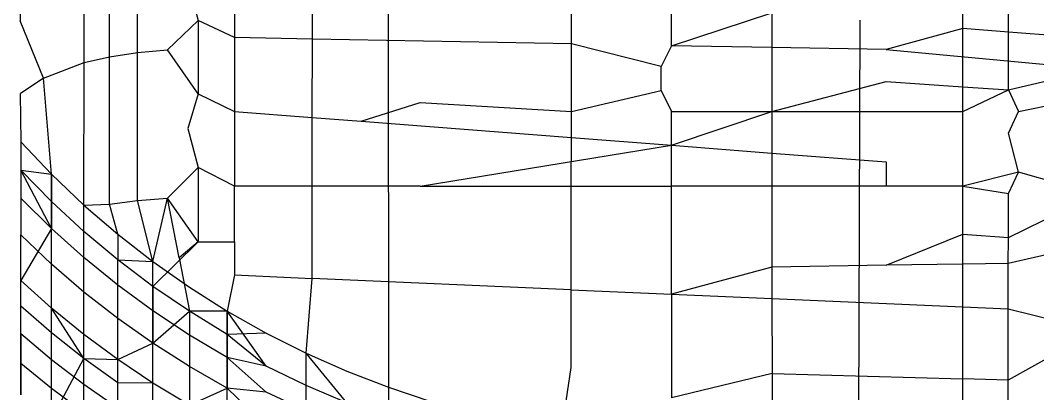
# Model space of a CAD drawing. Header units: inches. Extents: x 17 to 4615, y 5 to 3256.
# Drawn here: x 740.497 to 741.615, y 2418.153 to 2418.563 of the extents above; entities that cross this region are included whole.
import ezdxf

# ---------------------------------------------------------------- set-up
doc = ezdxf.new("R2010")
doc.units = ezdxf.units.IN
doc.header["$MEASUREMENT"] = 0

msp = doc.modelspace()

# ---------------------------------------------------------------- linework, layer by layer
for p, q in [((740.8108, 2589.3226), (740.9014, 2418.1598)), ((740.595, 2418.5229), (740.595, 2418.6821)), ((740.6258, 2418.5276), (740.6258, 2418.6874)), ((740.567, 2418.5166), (740.567, 2418.6748)), ((740.4969, 2418.6415), (740.4969, 2418.5623)), ((740.7324, 2418.6187), (740.7324, 2418.544)), ((740.8178, 2418.5424), (740.8178, 2418.6158)), ((740.6811, 2418.6052), (740.6922, 2418.5627)), ((741.1024, 2418.5371), (741.1025, 2418.6061)), ((741.2124, 2418.5351), (741.2124, 2418.6024)), ((741.5324, 2418.5542), (741.5324, 2418.5915)), ((741.5827, 2418.5501), (741.5828, 2418.5897)), ((741.2124, 2418.5351), (741.3226, 2418.5711)), ((741.3226, 2418.5711), (741.3226, 2418.5331)), ((740.5223, 2418.4996), (740.4969, 2418.5623)), ((740.6585, 2418.5305), (740.6922, 2418.5627)), ((740.7324, 2418.544), (740.6922, 2418.5627)), ((740.6922, 2418.5627), (740.6922, 2418.4824)), ((741.4193, 2418.5633), (741.4177, 2418.0399)), ((741.5324, 2418.5542), (741.4482, 2418.5308)), ((741.5324, 2418.4901), (741.5324, 2418.5542)), ((741.5827, 2418.5501), (741.5324, 2418.5542)), ((741.6794, 2418.5423), (741.5827, 2418.5501)), ((741.5827, 2418.4867), (741.5827, 2418.5501)), ((740.7324, 2418.544), (740.7324, 2418.4628)), ((740.8178, 2418.5424), (740.7324, 2418.544)), ((740.8177, 2418.4562), (740.8178, 2418.5424)), ((741.1024, 2418.5371), (740.8178, 2418.5424)), ((741.201, 2418.5124), (741.1024, 2418.5371)), ((741.1024, 2418.4629), (741.1024, 2418.5371)), ((741.2124, 2418.5351), (741.201, 2418.5124)), ((741.3226, 2418.5331), (741.2124, 2418.5351)), ((741.4482, 2418.5308), (741.3226, 2418.5331)), ((741.3226, 2418.5331), (741.3227, 2418.4629)), ((740.567, 2418.5166), (740.595, 2418.5229)), ((740.595, 2418.5229), (740.6258, 2418.5276)), ((740.595, 2418.361), (740.595, 2418.5229)), ((740.6258, 2418.5276), (740.6585, 2418.5305)), ((740.6258, 2418.365), (740.6258, 2418.5276)), ((740.6922, 2418.4824), (740.6585, 2418.5305)), ((741.4482, 2418.5308), (741.6795, 2418.5093)), ((740.5223, 2418.4996), (740.567, 2418.5166)), ((740.5668, 2418.3601), (740.567, 2418.5166)), ((741.201, 2418.4858), (741.201, 2418.5124)), ((740.5223, 2418.4996), (740.4969, 2418.4823)), ((740.5312, 2418.394), (740.5223, 2418.4996)), ((741.5827, 2418.4867), (741.6795, 2418.5093)), ((741.3227, 2418.4629), (741.4482, 2418.4957)), ((741.4482, 2418.4957), (741.5324, 2418.4901)), ((741.5324, 2418.463), (741.5324, 2418.4901)), ((741.5324, 2418.4901), (741.5827, 2418.4867)), ((740.4969, 2418.4823), (740.4974, 2418.4295)), ((740.6922, 2418.4824), (740.6811, 2418.4442)), ((740.6922, 2418.4824), (740.7324, 2418.4628)), ((741.1024, 2418.4629), (741.201, 2418.4858)), ((741.201, 2418.4858), (741.2124, 2418.4629)), ((741.5324, 2418.463), (741.5827, 2418.4867)), ((741.5827, 2418.4867), (741.5937, 2418.463)), ((741.5937, 2418.463), (741.6795, 2418.4802)), ((740.8715, 2418.4521), (740.9364, 2418.4729)), ((740.9364, 2418.4729), (741.1024, 2418.4629)), ((740.7324, 2418.4628), (740.7324, 2418.3809)), ((740.7324, 2418.4628), (740.8177, 2418.4562)), ((740.8177, 2418.4562), (740.8715, 2418.4521)), ((740.8177, 2418.3809), (740.8177, 2418.4562)), ((741.1024, 2418.4342), (741.1024, 2418.4629)), ((741.2124, 2418.4257), (741.3227, 2418.4629)), ((741.2124, 2418.4629), (741.3227, 2418.4629)), ((741.2124, 2418.4257), (741.2124, 2418.4629)), ((741.3227, 2418.4629), (741.5324, 2418.463)), ((741.3227, 2418.4629), (741.3227, 2418.4172)), ((741.5324, 2418.3809), (741.5324, 2418.463)), ((741.5826, 2418.439), (741.5937, 2418.463)), ((740.6811, 2418.4442), (740.6922, 2418.4014)), ((740.8715, 2418.4521), (741.1024, 2418.4342)), ((741.1023, 2418.3809), (741.1024, 2418.4342)), ((741.1024, 2418.4342), (741.2124, 2418.4257)), ((741.5937, 2418.3962), (741.5826, 2418.439)), ((740.4974, 2418.4295), (740.5312, 2418.394)), ((740.4974, 2418.4295), (740.4974, 2418.3984)), ((740.9364, 2418.3809), (741.2124, 2418.4257)), ((741.2124, 2418.3809), (741.2124, 2418.4257)), ((741.2124, 2418.4257), (741.3227, 2418.4172)), ((741.3227, 2418.4172), (741.4482, 2418.4075)), ((741.3227, 2418.4172), (741.3228, 2418.3809)), ((740.6585, 2418.3675), (740.6922, 2418.4014)), ((740.7324, 2418.3809), (740.6922, 2418.4014)), ((740.6922, 2418.4014), (740.6922, 2418.3198)), ((741.4482, 2418.4075), (741.4482, 2418.3809)), ((740.5312, 2418.364), (740.4974, 2418.3984)), ((740.5312, 2418.3342), (740.4974, 2418.3984)), ((740.4974, 2418.3984), (740.4974, 2418.3272)), ((740.4974, 2418.3984), (740.5312, 2418.394)), ((740.4974, 2418.3984), (740.4974, 2418.3677)), ((740.5312, 2418.394), (740.5668, 2418.3601)), ((740.5312, 2418.364), (740.5312, 2418.394)), ((740.5312, 2418.394), (740.5312, 2418.3342)), ((741.5937, 2418.3962), (741.5324, 2418.3809)), ((741.5826, 2418.3729), (741.5937, 2418.3962)), ((741.6795, 2418.372), (741.5937, 2418.3962)), ((740.7324, 2418.3198), (740.7324, 2418.3809)), ((740.8177, 2418.3809), (740.7324, 2418.3809)), ((740.8177, 2418.2795), (740.8177, 2418.3809)), ((740.9364, 2418.3809), (740.8177, 2418.3809)), ((740.9364, 2418.3809), (741.1023, 2418.3809)), ((741.1023, 2418.3809), (741.2124, 2418.3809)), ((741.1023, 2418.267), (741.1023, 2418.3809)), ((741.3228, 2418.3809), (741.2124, 2418.3809)), ((741.2124, 2418.2622), (741.2124, 2418.3809)), ((741.4482, 2418.3809), (741.3228, 2418.3809)), ((741.3228, 2418.3809), (741.3228, 2418.292)), ((741.5324, 2418.3809), (741.4482, 2418.3809)), ((741.5324, 2418.3279), (741.5324, 2418.3809)), ((741.5324, 2418.3809), (741.5826, 2418.3729)), ((740.5312, 2418.3342), (740.4974, 2418.3677)), ((740.4974, 2418.3677), (740.4974, 2418.3272)), ((740.6258, 2418.365), (740.6585, 2418.3675)), ((740.6426, 2418.298), (740.6585, 2418.3675)), ((740.6922, 2418.3198), (740.6585, 2418.3675)), ((740.6713, 2418.3022), (740.6585, 2418.3675)), ((741.5826, 2418.3246), (741.5826, 2418.3729)), ((741.5826, 2418.3246), (741.6795, 2418.372)), ((740.5668, 2418.3311), (740.5312, 2418.364)), ((740.5312, 2418.3342), (740.5312, 2418.364)), ((740.5668, 2418.3601), (740.595, 2418.361)), ((740.5668, 2418.3601), (740.6039, 2418.3281)), ((740.5668, 2418.3311), (740.5668, 2418.3601)), ((740.595, 2418.361), (740.6258, 2418.365)), ((740.6039, 2418.3281), (740.595, 2418.361)), ((740.6426, 2418.298), (740.6258, 2418.365)), ((740.5312, 2418.3342), (740.4974, 2418.2773)), ((740.5668, 2418.3024), (740.5312, 2418.3342)), ((740.5312, 2418.2951), (740.5312, 2418.3342)), ((740.5312, 2418.2951), (740.4974, 2418.3272)), ((740.4974, 2418.2773), (740.4974, 2418.3272)), ((740.6039, 2418.3), (740.5668, 2418.3311)), ((740.5668, 2418.3024), (740.5668, 2418.3311)), ((740.6039, 2418.3281), (740.6426, 2418.298)), ((740.6039, 2418.3281), (740.6039, 2418.3)), ((741.4482, 2418.2939), (741.5324, 2418.3279)), ((741.5324, 2418.2951), (741.5324, 2418.3279)), ((741.5324, 2418.3279), (741.5826, 2418.3246)), ((741.5825, 2418.2958), (741.5826, 2418.3246)), ((740.6922, 2418.3198), (740.6426, 2418.2707)), ((740.6922, 2418.3198), (740.6713, 2418.3022)), ((740.6922, 2418.3198), (740.7324, 2418.3198)), ((740.7324, 2418.3198), (740.7324, 2418.2833)), ((741.6795, 2418.3182), (741.5825, 2418.2958)), ((740.6039, 2418.2722), (740.5668, 2418.3024)), ((740.5668, 2418.2645), (740.5668, 2418.3024)), ((740.6426, 2418.2707), (740.6039, 2418.3)), ((740.6039, 2418.3), (740.6426, 2418.298)), ((740.6039, 2418.2722), (740.6039, 2418.3)), ((740.6713, 2418.3022), (740.6827, 2418.2433)), ((740.5668, 2418.2645), (740.5312, 2418.2951)), ((740.5312, 2418.2468), (740.5312, 2418.2951)), ((740.6426, 2418.298), (740.6827, 2418.2697)), ((740.6426, 2418.2707), (740.6426, 2418.298)), ((741.3228, 2418.292), (741.2124, 2418.2622)), ((741.4482, 2418.2939), (741.3228, 2418.292)), ((741.3228, 2418.292), (741.3228, 2418.2573)), ((741.5324, 2418.2951), (741.4482, 2418.2939)), ((741.5825, 2418.2958), (741.5324, 2418.2951)), ((741.5324, 2418.2481), (741.5324, 2418.2951)), ((741.5825, 2418.2459), (741.5825, 2418.2958)), ((740.5312, 2418.2468), (740.4974, 2418.2773)), ((740.4974, 2418.249), (740.4974, 2418.2773)), ((740.7324, 2418.2833), (740.7242, 2418.2435)), ((740.7324, 2418.2833), (740.8177, 2418.2795)), ((740.8108, 2418.1973), (740.8177, 2418.2795)), ((741.1023, 2418.267), (740.8177, 2418.2795)), ((740.6426, 2418.2438), (740.6039, 2418.2722)), ((740.6039, 2418.2355), (740.6039, 2418.2722)), ((740.6827, 2418.2433), (740.6426, 2418.2707)), ((740.6426, 2418.2082), (740.6426, 2418.2707)), ((740.6426, 2418.2707), (740.6426, 2418.2438)), ((740.6827, 2418.2697), (740.7242, 2418.2435)), ((741.1022, 2418.1815), (741.1023, 2418.267)), ((741.1023, 2418.267), (741.2124, 2418.2622)), ((740.6039, 2418.2355), (740.5668, 2418.2645)), ((740.5668, 2418.1913), (740.5668, 2418.2645)), ((741.2124, 2418.2622), (741.3228, 2418.2573)), ((741.2124, 2418.2622), (741.2124, 2418.1482)), ((741.3228, 2418.2573), (741.5324, 2418.2481)), ((741.3228, 2418.2573), (741.3229, 2418.1751)), ((740.5312, 2418.2195), (740.4974, 2418.249)), ((740.4974, 2418.2185), (740.4974, 2418.249)), ((740.4974, 2418.186), (740.4974, 2418.249)), ((740.5668, 2418.2178), (740.5312, 2418.2468)), ((740.5312, 2418.2195), (740.5312, 2418.2468)), ((740.5312, 2418.19), (740.5312, 2418.2468)), ((740.5668, 2418.1913), (740.5312, 2418.2468)), ((740.6827, 2418.2172), (740.6426, 2418.2438)), ((740.6426, 2418.2438), (740.6426, 2418.2082)), ((740.6426, 2418.2082), (740.6827, 2418.2433)), ((740.7242, 2418.2435), (740.6827, 2418.2433)), ((740.7242, 2418.2178), (740.6827, 2418.2433)), ((740.6827, 2418.2433), (740.6827, 2418.2172)), ((740.7242, 2418.2435), (740.7669, 2418.2193)), ((740.7669, 2418.183), (740.7242, 2418.2435)), ((740.7242, 2418.2435), (740.7242, 2418.1924)), ((740.7242, 2418.2178), (740.7242, 2418.2435)), ((741.5324, 2418.2481), (741.5825, 2418.2459)), ((741.5324, 2418.1691), (741.5324, 2418.2481)), ((741.5824, 2418.1676), (741.5825, 2418.2459)), ((741.5825, 2418.2459), (741.6796, 2418.2222)), ((740.6426, 2418.2082), (740.6039, 2418.2355)), ((740.6039, 2418.1903), (740.6039, 2418.2355)), ((741.6796, 2418.2222), (741.5824, 2418.1676)), ((740.5312, 2418.19), (740.4974, 2418.2185)), ((740.4974, 2418.186), (740.4974, 2418.2185)), ((740.4974, 2418.2185), (740.4974, 2418.1514)), ((740.5668, 2418.1913), (740.5312, 2418.2195)), ((740.5312, 2418.19), (740.5312, 2418.2195)), ((740.6039, 2418.1903), (740.5668, 2418.2178)), ((740.5668, 2418.1913), (740.5668, 2418.2178)), ((740.7242, 2418.1924), (740.6827, 2418.2172)), ((740.6827, 2418.2172), (740.6827, 2418.1827)), ((740.7669, 2418.2193), (740.7242, 2418.2178)), ((740.7669, 2418.183), (740.7242, 2418.2178)), ((740.7242, 2418.1589), (740.7242, 2418.2178)), ((740.7242, 2418.2178), (740.7242, 2418.1924)), ((740.7669, 2418.2193), (740.8108, 2418.1973)), ((740.6039, 2418.1903), (740.6426, 2418.2082)), ((740.6827, 2418.1827), (740.6426, 2418.2082)), ((740.6426, 2418.1644), (740.6426, 2418.2082)), ((740.5312, 2418.125), (740.5668, 2418.1913)), ((740.5668, 2418.1628), (740.5312, 2418.19)), ((740.5312, 2418.1585), (740.5312, 2418.19)), ((740.6039, 2418.1646), (740.5668, 2418.1913)), ((740.5668, 2418.1628), (740.5668, 2418.1913)), ((740.5668, 2418.1913), (740.6039, 2418.1903)), ((740.6426, 2418.1644), (740.6039, 2418.1903)), ((740.6039, 2418.1646), (740.6039, 2418.1903)), ((740.7669, 2418.183), (740.7242, 2418.1924)), ((740.7669, 2418.1543), (740.7242, 2418.1924)), ((740.7242, 2418.1924), (740.7242, 2418.1589)), ((740.8108, 2418.1973), (740.8556, 2418.1774)), ((740.8556, 2418.1429), (740.8108, 2418.1973)), ((740.8108, 2418.1619), (740.8108, 2418.1973)), ((740.5312, 2418.1585), (740.4974, 2418.186)), ((740.4974, 2418.1514), (740.4974, 2418.186)), ((740.7242, 2418.1589), (740.6827, 2418.1827)), ((740.6827, 2418.1827), (740.6827, 2418.1402)), ((740.8108, 2418.1619), (740.7669, 2418.183)), ((740.8556, 2418.1774), (740.9014, 2418.1598)), ((741.0916, 2418.1122), (741.1022, 2418.1815)), ((740.6426, 2418.1644), (740.6039, 2418.1646)), ((740.6039, 2418.137), (740.6039, 2418.1646)), ((740.6827, 2418.1402), (740.6426, 2418.1644)), ((740.6426, 2418.1128), (740.6426, 2418.1644)), ((741.3229, 2418.1751), (741.2124, 2418.1482)), ((741.3229, 2418.1751), (741.3229, 2418.1382)), ((741.3229, 2418.1751), (741.5324, 2418.1691)), ((741.5324, 2418.1192), (741.5324, 2418.1691)), ((741.5824, 2418.1676), (741.5324, 2418.1691)), ((741.5824, 2418.1147), (741.5824, 2418.1676)), ((740.5668, 2418.1323), (740.5312, 2418.1585)), ((740.5312, 2418.125), (740.5312, 2418.1585)), ((740.6039, 2418.137), (740.5668, 2418.1628)), ((740.5668, 2418.1323), (740.5668, 2418.1628)), ((740.6827, 2418.1402), (740.7242, 2418.1589)), ((740.7669, 2418.1543), (740.7242, 2418.1589)), ((740.7669, 2418.1179), (740.7242, 2418.1589)), ((740.7242, 2418.1176), (740.7242, 2418.1589)), ((740.8108, 2418.1339), (740.7669, 2418.1543)), ((740.8556, 2418.1429), (740.8108, 2418.1619)), ((740.8108, 2418.1339), (740.8108, 2418.1619)), ((740.9014, 2418.1598), (740.948, 2418.1444)), ((740.9014, 2418.1598), (740.9014, 2418.126))]:
    msp.add_line(p, q)

doc.saveas('drawing.dxf')
